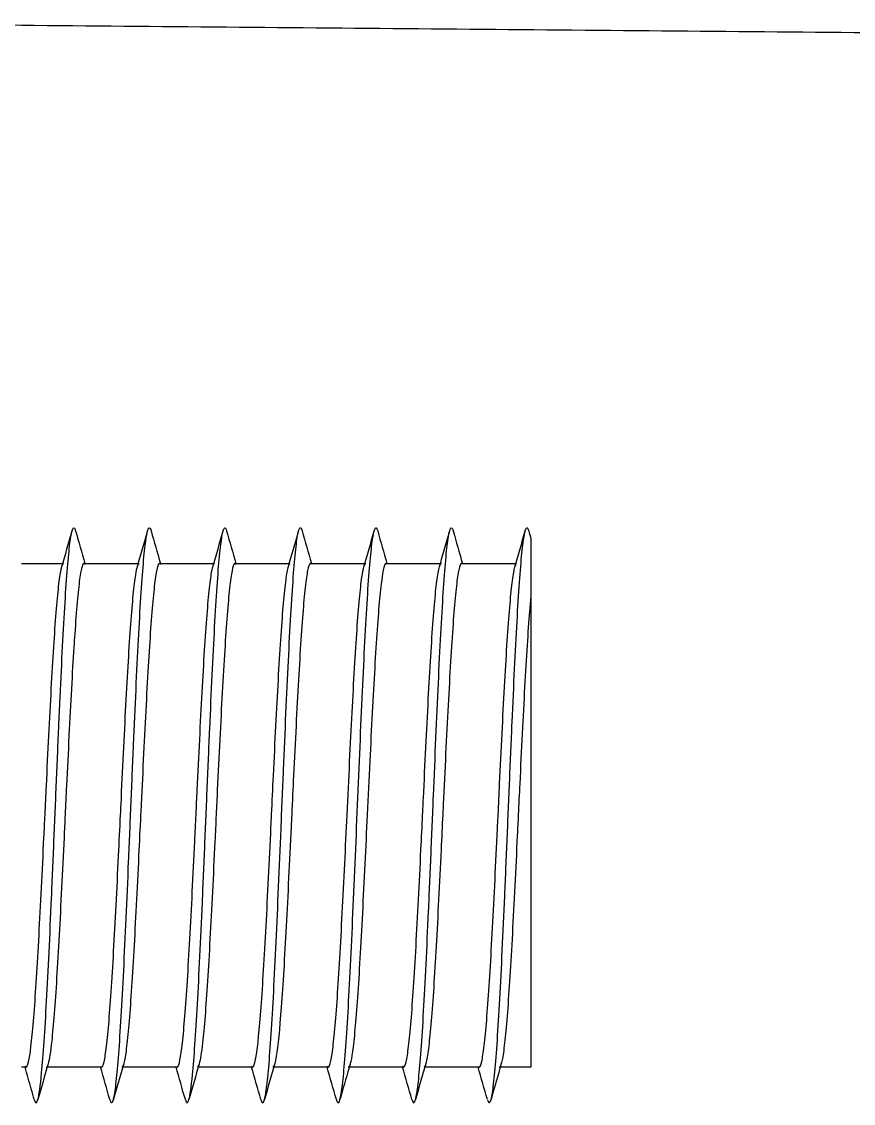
# Model space of a CAD drawing. Header units: millimetres. Extents: x 181 to 381, y 0 to 208.
# Drawn here: x 213.239 to 215.903, y 153.268 to 156.729 of the extents above; entities that cross this region are included whole.
import ezdxf

# ---------------------------------------------------------------- set-up
doc = ezdxf.new("R2010")
doc.units = ezdxf.units.MM
doc.layers.add('Make2D$可见线$曲线', color=7, linetype='Continuous', true_color=0x000000)

msp = doc.modelspace()

# ---------------------------------------------------------------- linework, layer by layer
at = {"layer": 'Make2D$可见线$曲线', "color": 18, "lineweight": -3, "true_color": 0x000000}
for points, degree in [([(222.3444, 156.6377), (217.0944, 156.6836), (211.8444, 156.7295)], 2), ([(213.4011, 155.0998), (213.4027, 155.1053), (213.4043, 155.1085), (213.4058, 155.1093)], 3), ([(213.3681, 154.9849), (213.3791, 155.0231), (213.3901, 155.0615), (213.4011, 155.0998)], 3), ([(213.4122, 155.0998), (213.4221, 155.0652), (213.4321, 155.0305), (213.442, 154.9959)], 3), ([(213.61, 154.9848), (213.621, 155.0231), (213.6319, 155.0615), (213.6429, 155.0998)], 3), ([(213.654, 155.0998), (213.664, 155.0651), (213.6739, 155.0305), (213.6838, 154.9959)], 3), ([(213.8518, 154.9848), (213.8628, 155.0231), (213.8738, 155.0614), (213.8847, 155.0998)], 3), ([(213.8959, 155.0997), (213.9058, 155.0651), (213.9157, 155.0305), (213.9256, 154.9959)], 3), ([(214.0936, 154.9848), (214.1045, 155.0227), (214.1154, 155.061), (214.1265, 155.0997)], 3), ([(214.1377, 155.0998), (214.1476, 155.0652), (214.1575, 155.0306), (214.1674, 154.9961)], 3), ([(214.3354, 154.9849), (214.3464, 155.0232), (214.3574, 155.0615), (214.3684, 155.0998)], 3), ([(214.3795, 155.0998), (214.3894, 155.0651), (214.3993, 155.0305), (214.4093, 154.9959)], 3), ([(214.5772, 154.9848), (214.5882, 155.0231), (214.5992, 155.0614), (214.6102, 155.0998)], 3), ([(214.6213, 155.0998), (214.6312, 155.0651), (214.6411, 155.0305), (214.6511, 154.9959)], 3), ([(214.819, 154.9849), (214.83, 155.0231), (214.841, 155.0615), (214.852, 155.0998)], 3), ([(214.8631, 155.0998), (214.8655, 155.0914), (214.8679, 155.0831), (214.8703, 155.0748)], 3), ([(213.2394, 154.9959), (213.3066, 154.9959), (213.3738, 154.9959)], 2), ([(213.3681, 154.9849), (213.37, 154.9913), (213.3718, 154.9949), (213.3737, 154.9957)], 3), ([(213.4388, 154.9959), (213.5276, 154.9959), (213.6163, 154.9959)], 2), ([(213.6842, 154.9924), (213.6831, 154.9947), (213.6819, 154.9959), (213.6807, 154.9959)], 3), ([(213.6807, 154.9959), (213.768, 154.9959), (213.8553, 154.9959)], 2), ([(213.9225, 154.9959), (214.0105, 154.9959), (214.0985, 154.9959)], 2), ([(213.926, 154.9924), (213.9249, 154.9947), (213.9237, 154.9959), (213.9226, 154.9959)], 3), ([(214.0936, 154.9848), (214.0954, 154.9911), (214.0972, 154.9948), (214.099, 154.9957)], 3), ([(214.1643, 154.9959), (214.253, 154.9959), (214.3417, 154.9959)], 2), ([(214.1679, 154.9924), (214.1669, 154.9943), (214.166, 154.9954), (214.165, 154.9958)], 3), ([(214.4061, 154.9959), (214.4945, 154.9959), (214.5828, 154.9959)], 2), ([(214.6479, 154.9959), (214.7351, 154.9959), (214.8222, 154.9959)], 2), ([(214.819, 154.9849), (214.8208, 154.9911), (214.8226, 154.9948), (214.8244, 154.9957)], 3), ([(213.2536, 153.3838), (213.2465, 153.3838), (213.2394, 153.3838)], 2), ([(213.2499, 153.3874), (213.2511, 153.385), (213.2524, 153.3838), (213.2536, 153.3838)], 3), ([(213.3244, 153.3951), (213.3134, 153.3568), (213.3024, 153.3185), (213.2915, 153.2802)], 3), ([(213.4068, 153.3838), (213.3624, 153.3838), (213.3179, 153.3838)], 2), ([(213.4952, 153.3838), (213.451, 153.3838), (213.4068, 153.3838)], 2), ([(213.4917, 153.3875), (213.4927, 153.3857), (213.4936, 153.3846), (213.4945, 153.3841)], 3), ([(213.5218, 153.2803), (213.512, 153.3148), (213.5021, 153.3493), (213.4922, 153.3838)], 3), ([(213.5662, 153.3951), (213.5551, 153.3563), (213.5441, 153.318), (213.5333, 153.2802)], 3), ([(213.5662, 153.3949), (213.5643, 153.3886), (213.5625, 153.385), (213.5607, 153.3841)], 3), ([(213.7372, 153.3838), (213.649, 153.3838), (213.5608, 153.3838)], 2), ([(213.7637, 153.2802), (213.7536, 153.3155), (213.7437, 153.35), (213.734, 153.3838)], 3), ([(213.808, 153.3951), (213.797, 153.3568), (213.7861, 153.3185), (213.7751, 153.2802)], 3), ([(213.979, 153.3838), (213.8911, 153.3838), (213.8032, 153.3838)], 2), ([(213.9754, 153.3874), (213.9766, 153.385), (213.9778, 153.3838), (213.979, 153.3838)], 3), ([(214.0055, 153.2802), (213.9956, 153.3148), (213.9857, 153.3493), (213.9758, 153.3838)], 3), ([(214.0499, 153.3952), (214.0389, 153.3569), (214.0279, 153.3186), (214.0169, 153.2803)], 3), ([(214.2208, 153.3838), (214.1321, 153.3838), (214.0434, 153.3838)], 2), ([(214.2473, 153.2802), (214.2374, 153.3148), (214.2275, 153.3493), (214.2176, 153.3838)], 3), ([(214.4627, 153.3838), (214.3739, 153.3838), (214.2852, 153.3838)], 2), ([(214.459, 153.3874), (214.4602, 153.385), (214.4614, 153.3838), (214.4627, 153.3838)], 3), ([(214.4891, 153.2803), (214.4792, 153.3148), (214.4693, 153.3493), (214.4594, 153.3838)], 3), ([(214.5335, 153.3952), (214.5225, 153.3569), (214.5115, 153.3186), (214.5006, 153.2802)], 3), ([(214.5335, 153.3952), (214.5317, 153.3887), (214.5298, 153.385), (214.528, 153.3841)], 3), ([(214.7045, 153.3838), (214.6163, 153.3838), (214.5282, 153.3838)], 2), ([(214.7309, 153.2802), (214.721, 153.3148), (214.7111, 153.3493), (214.7012, 153.3838)], 3), ([(214.7753, 153.3952), (214.7643, 153.3569), (214.7533, 153.3186), (214.7424, 153.2803)], 3), ([(214.8703, 153.3838), (214.8195, 153.3838), (214.7688, 153.3838)], 2)]:
    msp.add_open_spline(points, degree=degree, dxfattribs=at)
for points, knots in [([(213.4068, 155.1095), (213.4074, 155.1095), (213.4092, 155.1083), (213.411, 155.104), (213.4122, 155.0998)], [11.0083307, 11.0083307, 11.0083307, 11.0083307, 11.0571688, 11.1506472, 11.1506472, 11.1506472, 11.1506472]), ([(213.6429, 155.0998), (213.6436, 155.102), (213.6468, 155.1114), (213.6505, 155.1108), (213.6536, 155.1014), (213.654, 155.0998)], [17.1501581, 17.1501581, 17.1501581, 17.1501581, 17.2000424, 17.4048039, 17.4419172, 17.4419172, 17.4419172, 17.4419172]), ([(213.8847, 155.0998), (213.8861, 155.1045), (213.8898, 155.1128), (213.8935, 155.1079), (213.8959, 155.0997)], [23.4404874, 23.4404874, 23.4404874, 23.4404874, 23.5476774, 23.7320293, 23.7320293, 23.7320293, 23.7320293]), ([(214.1265, 155.0997), (214.1286, 155.1071), (214.1323, 155.1128), (214.1361, 155.1054), (214.1377, 155.0998)], [29.7306648, 29.7306648, 29.7306648, 29.7306648, 29.8953112, 30.0223727, 30.0223727, 30.0223727, 30.0223727]), ([(214.3684, 155.0998), (214.3686, 155.1006), (214.3714, 155.1099), (214.3751, 155.1122), (214.3786, 155.1029), (214.3795, 155.0998)], [36.0211205, 36.0211205, 36.0211205, 36.0211205, 36.0381839, 36.2429456, 36.3126249, 36.3126249, 36.3126249, 36.3126249]), ([(214.6102, 155.0998), (214.6111, 155.1031), (214.6147, 155.1124), (214.6184, 155.1095), (214.6211, 155.1003), (214.6213, 155.0998)], [42.3115798, 42.3115798, 42.3115798, 42.3115798, 42.3858195, 42.5905812, 42.6027796, 42.6027796, 42.6027796, 42.6027796]), ([(214.852, 155.0998), (214.8537, 155.1056), (214.8574, 155.1128), (214.8611, 155.1069), (214.8631, 155.0998)], [48.6016302, 48.6016302, 48.6016302, 48.6016302, 48.7334539, 48.8934515, 48.8934515, 48.8934515, 48.8934515]), ([(213.2915, 153.2802), (213.2955, 153.2944), (213.3022, 153.3424), (213.3115, 153.4612), (213.3221, 153.6361), (213.3326, 153.8615), (213.3431, 154.1087), (213.351, 154.298), (213.3588, 154.4823), (213.3667, 154.655), (213.3745, 154.8076), (213.3824, 154.935), (213.3902, 155.0311), (213.3964, 155.08), (213.4001, 155.0962), (213.4011, 155.0998)], [89.781508, 89.781508, 89.781508, 89.781508, 90.095462, 90.300224, 90.504985, 90.914511, 91.119274, 91.324035, 91.528797, 91.73356, 91.938324, 92.143086, 92.347847, 92.55261, 92.633416, 92.633416, 92.633416, 92.633416]), ([(213.5333, 153.2802), (213.5337, 153.2818), (213.5368, 153.2938), (213.5426, 153.3322), (213.5531, 153.4508), (213.5637, 153.6336), (213.5742, 153.8589), (213.5821, 154.0412), (213.59, 154.23), (213.5978, 154.4168), (213.6057, 154.5946), (213.6135, 154.7556), (213.6214, 154.8924), (213.6292, 155.0004), (213.6364, 155.0685), (213.641, 155.0929), (213.6429, 155.0998)], [14.298516, 14.298516, 14.298516, 14.298516, 14.333369, 14.53813, 14.742892, 15.152418, 15.357181, 15.561942, 15.766704, 15.971468, 16.176231, 16.380992, 16.585754, 16.790517, 16.99528, 17.150158, 17.150158, 17.150158, 17.150158]), ([(213.7751, 153.2802), (213.7789, 153.2936), (213.7854, 153.3388), (213.7945, 153.4518), (213.8051, 153.6241), (213.8156, 153.847), (213.8261, 154.094), (213.834, 154.2829), (213.8418, 154.4681), (213.8497, 154.6415), (213.8575, 154.7964), (213.8654, 154.9261), (213.8732, 155.0246), (213.8796, 155.0775), (213.8835, 155.0954), (213.8847, 155.0998)], [20.588124, 20.588124, 20.588124, 20.588124, 20.885766, 21.090528, 21.295289, 21.704816, 21.909578, 22.114339, 22.319102, 22.523865, 22.728628, 22.933389, 23.138151, 23.342914, 23.440487, 23.440487, 23.440487, 23.440487]), ([(214.0169, 153.2803), (214.0189, 153.287), (214.0261, 153.3248), (214.0359, 153.4397), (214.0465, 153.6217), (214.057, 153.836), (214.0675, 154.0837), (214.078, 154.3356), (214.0859, 154.5182), (214.0937, 154.6872), (214.1015, 154.8353), (214.1094, 154.9568), (214.1172, 155.0464), (214.1229, 155.0856), (214.126, 155.098), (214.1265, 155.0997)], [26.879592, 26.879592, 26.879592, 26.879592, 27.028637, 27.438163, 27.642925, 27.847687, 28.257213, 28.461975, 28.666737, 28.871499, 29.076262, 29.281025, 29.485787, 29.690548, 29.730665, 29.730665, 29.730665, 29.730665]), ([(214.2588, 153.2805), (214.2615, 153.2898), (214.2667, 153.3213), (214.2773, 153.4323), (214.2879, 153.6096), (214.2984, 153.8304), (214.3089, 154.072), (214.3194, 154.3277), (214.3299, 154.5674), (214.3403, 154.7855), (214.3508, 154.9591), (214.361, 155.0627), (214.366, 155.0914), (214.3684, 155.0998)], [33.17151, 33.17151, 33.17151, 33.17151, 33.376272, 33.581034, 33.99056, 34.195322, 34.400084, 34.80961, 35.014372, 35.219134, 35.628659, 35.833422, 36.02112, 36.02112, 36.02112, 36.02112]), ([(214.5006, 153.2802), (214.5013, 153.2829), (214.5047, 153.2971), (214.5108, 153.341), (214.5187, 153.434), (214.5293, 153.5999), (214.5398, 153.819), (214.5503, 154.0635), (214.5608, 154.316), (214.5713, 154.5623), (214.5817, 154.7734), (214.5896, 154.9071), (214.5974, 155.0113), (214.6042, 155.0724), (214.6085, 155.094), (214.6102, 155.0998)], [39.459895, 39.459895, 39.459895, 39.459895, 39.519146, 39.723908, 39.928669, 40.133432, 40.542958, 40.747719, 40.952481, 41.362007, 41.566769, 41.771531, 41.976293, 42.181057, 42.31158, 42.31158, 42.31158, 42.31158]), ([(214.7424, 153.2803), (214.7439, 153.2855), (214.748, 153.3057), (214.7548, 153.3636), (214.7627, 153.4658), (214.7706, 153.5981), (214.7786, 153.7555), (214.7864, 153.9307), (214.7943, 154.1161), (214.8022, 154.3053), (214.8127, 154.5514), (214.8231, 154.7715), (214.8336, 154.9396), (214.8414, 155.0343), (214.8475, 155.0812), (214.8511, 155.0966), (214.852, 155.0998)], [45.750182, 45.750182, 45.750182, 45.750182, 45.86678, 46.071543, 46.276305, 46.481066, 46.685829, 46.890592, 47.095355, 47.300117, 47.504878, 47.914405, 48.119167, 48.323928, 48.528691, 48.60163, 48.60163, 48.60163, 48.60163]), ([(214.8703, 155.0748), (214.8703, 155.0748), (214.8703, 155.0708), (214.8703, 155.0626), (214.8703, 155.0528), (214.8703, 155.0369), (214.8703, 155.0151), (214.8703, 154.9939), (214.8703, 154.9672), (214.8703, 154.9354), (214.8703, 154.9224), (214.8703, 154.9086), (214.8703, 154.8939)], [0.1681035, 0.1681035, 0.1681035, 0.1681035, 0.3148642, 0.3148642, 0.3148642, 0.4927802, 0.4927802, 0.4927802, 0.6654458, 0.6654458, 0.6654458, 0.7360146, 0.7360146, 0.7360146, 0.7360146]), ([(213.2537, 153.3838), (213.2543, 153.3839), (213.2549, 153.3842), (213.2556, 153.3849), (213.2609, 153.3906), (213.2661, 153.4188), (213.2714, 153.4679), (213.274, 153.4923), (213.2767, 153.5217), (213.2793, 153.5556), (213.282, 153.5896), (213.2846, 153.6279), (213.2872, 153.6699), (213.2925, 153.7542), (213.2978, 153.8522), (213.303, 153.9578), (213.3056, 154.0104), (213.3083, 154.0645), (213.3109, 154.1193), (213.3121, 154.1434), (213.3132, 154.1676), (213.3144, 154.1918), (213.3158, 154.2226), (213.3173, 154.2533), (213.3188, 154.2839), (213.3214, 154.3385), (213.324, 154.3923), (213.3266, 154.4444), (213.3293, 154.4967), (213.3319, 154.547), (213.3345, 154.5946), (213.3371, 154.6421), (213.3397, 154.6867), (213.3423, 154.7276), (213.3449, 154.7686), (213.3476, 154.8057), (213.3502, 154.8384), (213.3528, 154.8711), (213.3554, 154.8991), (213.358, 154.9221), (213.3606, 154.9451), (213.3632, 154.963), (213.3658, 154.9753), (213.3666, 154.979), (213.3674, 154.9822), (213.3681, 154.9849)], [3.152454, 3.152454, 3.152454, 3.152454, 3.201555, 3.201555, 3.201555, 3.614118, 3.614118, 3.614118, 3.819079, 3.819079, 3.819079, 4.024168, 4.024168, 4.024168, 4.436637, 4.436637, 4.436637, 4.641569, 4.641569, 4.641569, 4.731858, 4.731858, 4.731858, 4.846488, 4.846488, 4.846488, 5.051519, 5.051519, 5.051519, 5.256829, 5.256829, 5.256829, 5.46174, 5.46174, 5.46174, 5.666895, 5.666895, 5.666895, 5.872071, 5.872071, 5.872071, 6.077443, 6.077443, 6.077443, 6.138066, 6.138066, 6.138066, 6.138066]), ([(213.4388, 154.9959), (213.4369, 154.9959), (213.4349, 154.9928), (213.433, 154.9865), (213.4304, 154.9781), (213.4278, 154.9642), (213.4252, 154.945), (213.4226, 154.9257), (213.4199, 154.9012), (213.4173, 154.8719), (213.4147, 154.8425), (213.4121, 154.8085), (213.4095, 154.7703), (213.4086, 154.757), (213.4077, 154.7432), (213.4068, 154.729)], [0.0024333, 0.0024333, 0.0024333, 0.0024333, 0.1558813, 0.1558813, 0.1558813, 0.3607261, 0.3607261, 0.3607261, 0.5660562, 0.5660562, 0.5660562, 0.771253, 0.771253, 0.771253, 0.8428209, 0.8428209, 0.8428209, 0.8428209]), ([(213.4424, 154.9924), (213.4419, 154.9935), (213.4413, 154.9943), (213.4408, 154.9948), (213.4402, 154.9955), (213.4396, 154.9959), (213.4389, 154.9959)], [6.21593002, 6.21593002, 6.21593002, 6.21593002, 6.25785994, 6.25785994, 6.25785994, 6.30696057, 6.30696057, 6.30696057, 6.30696057]), ([(213.4955, 153.3839), (213.4978, 153.384), (213.5001, 153.3885), (213.5025, 153.3973), (213.5051, 153.4072), (213.5077, 153.4227), (213.5104, 153.4434), (213.513, 153.4642), (213.5156, 153.4901), (213.5183, 153.5209), (213.5236, 153.5823), (213.5288, 153.662), (213.5341, 153.7548), (213.5367, 153.8011), (213.5394, 153.8503), (213.542, 153.9017), (213.5446, 153.953), (213.5473, 154.0062), (213.5499, 154.0605), (213.552, 154.1039), (213.5541, 154.1478), (213.5562, 154.1918), (213.5567, 154.2027), (213.5572, 154.2137), (213.5578, 154.2247), (213.5604, 154.2796), (213.563, 154.3341), (213.5656, 154.3874), (213.5682, 154.4407), (213.5708, 154.4926), (213.5735, 154.5421), (213.5761, 154.5916), (213.5787, 154.6385), (213.5813, 154.6821), (213.5839, 154.7256), (213.5865, 154.7656), (213.5892, 154.8014), (213.5918, 154.8372), (213.5944, 154.8687), (213.597, 154.8953), (213.5996, 154.9219), (213.6022, 154.9435), (213.6048, 154.9598), (213.6065, 154.9705), (213.6082, 154.9789), (213.61, 154.9848)], [3.154548, 3.154548, 3.154548, 3.154548, 3.334783, 3.334783, 3.334783, 3.539981, 3.539981, 3.539981, 3.745366, 3.745366, 3.745366, 4.157694, 4.157694, 4.157694, 4.362868, 4.362868, 4.362868, 4.567875, 4.567875, 4.567875, 4.731838, 4.731838, 4.731838, 4.77275, 4.77275, 4.77275, 4.977714, 4.977714, 4.977714, 5.182955, 5.182955, 5.182955, 5.388321, 5.388321, 5.388321, 5.593156, 5.593156, 5.593156, 5.798279, 5.798279, 5.798279, 6.003476, 6.003476, 6.003476, 6.138359, 6.138359, 6.138359, 6.138359]), ([(213.6807, 154.9959), (213.6794, 154.9959), (213.6782, 154.9947), (213.677, 154.9922), (213.6744, 154.987), (213.6718, 154.9761), (213.6692, 154.9598), (213.6666, 154.9436), (213.664, 154.9219), (213.6613, 154.8953), (213.6587, 154.8687), (213.6561, 154.8373), (213.6535, 154.8014), (213.6509, 154.7657), (213.6483, 154.7257), (213.6457, 154.6822), (213.6431, 154.6386), (213.6404, 154.5917), (213.6378, 154.5422), (213.6352, 154.4927), (213.6326, 154.4408), (213.63, 154.3875), (213.6274, 154.3342), (213.6247, 154.2797), (213.6221, 154.2248), (213.6216, 154.2138), (213.6211, 154.2028), (213.6205, 154.1918), (213.6184, 154.1478), (213.6163, 154.1039), (213.6142, 154.0605), (213.6116, 154.0063), (213.609, 153.953), (213.6064, 153.9017), (213.6037, 153.8503), (213.6011, 153.8011), (213.5985, 153.7548), (213.5932, 153.662), (213.5879, 153.5823), (213.5827, 153.5208), (213.58, 153.4901), (213.5774, 153.4642), (213.5747, 153.4434), (213.5721, 153.4226), (213.5694, 153.4071), (213.5668, 153.3972), (213.5666, 153.3965), (213.5664, 153.3958), (213.5662, 153.3951)], [0.002432, 0.002432, 0.002432, 0.002432, 0.098156, 0.098156, 0.098156, 0.303486, 0.303486, 0.303486, 0.508683, 0.508683, 0.508683, 0.713806, 0.713806, 0.713806, 0.918641, 0.918641, 0.918641, 1.124007, 1.124007, 1.124007, 1.329247, 1.329247, 1.329247, 1.534212, 1.534212, 1.534212, 1.575123, 1.575123, 1.575123, 1.739086, 1.739086, 1.739086, 1.944093, 1.944093, 1.944093, 2.149266, 2.149266, 2.149266, 2.561595, 2.561595, 2.561595, 2.766981, 2.766981, 2.766981, 2.972179, 2.972179, 2.972179, 2.986704, 2.986704, 2.986704, 2.986704]), ([(213.61, 154.9848), (213.6109, 154.988), (213.6118, 154.9904), (213.6126, 154.9922), (213.6139, 154.9947), (213.6151, 154.9959), (213.6163, 154.9959)], [6.1383589, 6.1383589, 6.1383589, 6.1383589, 6.2088057, 6.2088057, 6.2088057, 6.304529, 6.304529, 6.304529, 6.304529]), ([(213.7373, 153.3838), (213.7377, 153.3838), (213.7381, 153.384), (213.7386, 153.3843), (213.7439, 153.3882), (213.7491, 153.4147), (213.7544, 153.4621), (213.757, 153.4857), (213.7597, 153.5143), (213.7623, 153.5475), (213.765, 153.5808), (213.7676, 153.6185), (213.7702, 153.66), (213.7755, 153.7431), (213.7807, 153.8401), (213.786, 153.9452), (213.7886, 153.9976), (213.7913, 154.0516), (213.7939, 154.1064), (213.7953, 154.1348), (213.7966, 154.1633), (213.798, 154.1918), (213.7993, 154.2182), (213.8005, 154.2446), (213.8018, 154.2708), (213.8044, 154.3256), (213.807, 154.3795), (213.8096, 154.432), (213.8123, 154.4844), (213.8149, 154.535), (213.8175, 154.583), (213.8201, 154.631), (213.8227, 154.6762), (213.8253, 154.7178), (213.8279, 154.7594), (213.8306, 154.7972), (213.8332, 154.8306), (213.8358, 154.8639), (213.8384, 154.8927), (213.841, 154.9165), (213.8436, 154.9403), (213.8462, 154.959), (213.8488, 154.9722), (213.8498, 154.9772), (213.8508, 154.9814), (213.8518, 154.9848)], [3.154566, 3.154566, 3.154566, 3.154566, 3.187329, 3.187329, 3.187329, 3.599793, 3.599793, 3.599793, 3.804711, 3.804711, 3.804711, 4.010082, 4.010082, 4.010082, 4.422423, 4.422423, 4.422423, 4.627599, 4.627599, 4.627599, 4.733984, 4.733984, 4.733984, 4.83234, 4.83234, 4.83234, 5.037385, 5.037385, 5.037385, 5.242349, 5.242349, 5.242349, 5.44759, 5.44759, 5.44759, 5.652956, 5.652956, 5.652956, 5.857791, 5.857791, 5.857791, 6.062914, 6.062914, 6.062914, 6.140318, 6.140318, 6.140318, 6.140318]), ([(213.9225, 154.9959), (213.922, 154.9959), (213.9215, 154.9957), (213.921, 154.9953), (213.9184, 154.9932), (213.9158, 154.9855), (213.9132, 154.9722), (213.9106, 154.959), (213.908, 154.9403), (213.9053, 154.9165), (213.9027, 154.8927), (213.9001, 154.8639), (213.8975, 154.8306), (213.8949, 154.7972), (213.8923, 154.7594), (213.8897, 154.7178), (213.8871, 154.6762), (213.8845, 154.631), (213.8818, 154.583), (213.8792, 154.535), (213.8766, 154.4844), (213.874, 154.432), (213.8714, 154.3795), (213.8688, 154.3256), (213.8661, 154.2708), (213.8649, 154.2446), (213.8636, 154.2182), (213.8623, 154.1918), (213.861, 154.1633), (213.8596, 154.1348), (213.8583, 154.1064), (213.8556, 154.0516), (213.853, 153.9976), (213.8504, 153.9452), (213.8451, 153.8401), (213.8399, 153.7431), (213.8346, 153.66), (213.832, 153.6185), (213.8293, 153.5808), (213.8267, 153.5475), (213.824, 153.5143), (213.8214, 153.4857), (213.8188, 153.4621), (213.8152, 153.43), (213.8116, 153.4075), (213.808, 153.3951)], [0.002432, 0.002432, 0.002432, 0.002432, 0.040994, 0.040994, 0.040994, 0.246191, 0.246191, 0.246191, 0.451314, 0.451314, 0.451314, 0.65615, 0.65615, 0.65615, 0.861515, 0.861515, 0.861515, 1.066756, 1.066756, 1.066756, 1.27172, 1.27172, 1.27172, 1.476765, 1.476765, 1.476765, 1.575122, 1.575122, 1.575122, 1.681506, 1.681506, 1.681506, 1.886681, 1.886681, 1.886681, 2.299023, 2.299023, 2.299023, 2.504394, 2.504394, 2.504394, 2.70931, 2.70931, 2.70931, 2.988567, 2.988567, 2.988567, 2.988567]), ([(213.8518, 154.9848), (213.8534, 154.9905), (213.855, 154.994), (213.8566, 154.9953), (213.8568, 154.9955), (213.857, 154.9956), (213.8572, 154.9957)], [6.1403175, 6.1403175, 6.1403175, 6.1403175, 6.2681107, 6.2681107, 6.2681107, 6.2824281, 6.2824281, 6.2824281, 6.2824281]), ([(213.9791, 153.3838), (213.9803, 153.3839), (213.9814, 153.385), (213.9826, 153.3873), (213.9852, 153.3923), (213.9879, 153.403), (213.9905, 153.4191), (213.9958, 153.4514), (214.0011, 153.505), (214.0063, 153.5765), (214.009, 153.6122), (214.0116, 153.652), (214.0143, 153.6954), (214.0169, 153.7389), (214.0195, 153.7858), (214.0222, 153.8352), (214.0274, 153.9342), (214.0327, 154.0422), (214.0379, 154.1523), (214.0385, 154.1655), (214.0392, 154.1787), (214.0398, 154.1918), (214.0418, 154.2337), (214.0438, 154.2754), (214.0458, 154.3167), (214.0484, 154.371), (214.051, 154.4243), (214.0537, 154.4757), (214.0563, 154.5271), (214.0589, 154.5763), (214.0615, 154.6227), (214.0641, 154.6691), (214.0667, 154.7123), (214.0693, 154.7517), (214.0719, 154.7912), (214.0746, 154.8266), (214.0772, 154.8575), (214.0798, 154.8883), (214.0824, 154.9144), (214.085, 154.9354), (214.0876, 154.9562), (214.0902, 154.9719), (214.0928, 154.982), (214.0931, 154.983), (214.0933, 154.9839), (214.0936, 154.9848)], [3.15258, 3.15258, 3.15258, 3.15258, 3.242588, 3.242588, 3.242588, 3.447825, 3.447825, 3.447825, 3.86029, 3.86029, 3.86029, 4.065208, 4.065208, 4.065208, 4.270578, 4.270578, 4.270578, 4.682919, 4.682919, 4.682919, 4.73198, 4.73198, 4.73198, 4.887901, 4.887901, 4.887901, 5.092908, 5.092908, 5.092908, 5.297953, 5.297953, 5.297953, 5.502917, 5.502917, 5.502917, 5.708158, 5.708158, 5.708158, 5.913524, 5.913524, 5.913524, 6.118359, 6.118359, 6.118359, 6.13813, 6.13813, 6.13813, 6.13813]), ([(214.1643, 154.9959), (214.1619, 154.9959), (214.1595, 154.9913), (214.1572, 154.982), (214.1546, 154.9719), (214.152, 154.9562), (214.1494, 154.9354), (214.1467, 154.9144), (214.1441, 154.8883), (214.1415, 154.8575), (214.1389, 154.8266), (214.1363, 154.7912), (214.1337, 154.7517), (214.1311, 154.7123), (214.1285, 154.6691), (214.1259, 154.6227), (214.1232, 154.5763), (214.1206, 154.5271), (214.118, 154.4757), (214.1154, 154.4243), (214.1128, 154.371), (214.1102, 154.3167), (214.1082, 154.2754), (214.1062, 154.2337), (214.1042, 154.1918), (214.1035, 154.1787), (214.1029, 154.1655), (214.1023, 154.1523), (214.097, 154.0422), (214.0918, 153.9342), (214.0865, 153.8352), (214.0839, 153.7858), (214.0812, 153.7389), (214.0786, 153.6954), (214.076, 153.652), (214.0734, 153.6122), (214.0707, 153.5765), (214.0654, 153.505), (214.0602, 153.4514), (214.0549, 153.4191), (214.0532, 153.409), (214.0516, 153.401), (214.0499, 153.3952)], [0.002434, 0.002434, 0.002434, 0.002434, 0.188779, 0.188779, 0.188779, 0.393614, 0.393614, 0.393614, 0.59898, 0.59898, 0.59898, 0.80422, 0.80422, 0.80422, 1.009185, 1.009185, 1.009185, 1.21423, 1.21423, 1.21423, 1.419237, 1.419237, 1.419237, 1.575157, 1.575157, 1.575157, 1.624217, 1.624217, 1.624217, 2.036559, 2.036559, 2.036559, 2.24193, 2.24193, 2.24193, 2.446847, 2.446847, 2.446847, 2.859311, 2.859311, 2.859311, 2.98831, 2.98831, 2.98831, 2.98831]), ([(214.2209, 153.3838), (214.2228, 153.3839), (214.2247, 153.3869), (214.2266, 153.3928), (214.2293, 153.401), (214.2319, 153.4148), (214.2345, 153.4338), (214.2372, 153.4529), (214.2398, 153.4772), (214.2425, 153.5064), (214.2478, 153.5649), (214.253, 153.6419), (214.2583, 153.7328), (214.2609, 153.7781), (214.2635, 153.8264), (214.2662, 153.877), (214.2688, 153.9278), (214.2714, 153.9806), (214.2741, 154.0346), (214.2766, 154.0864), (214.2791, 154.1391), (214.2816, 154.1918), (214.2844, 154.2491), (214.2871, 154.3061), (214.2898, 154.362), (214.2924, 154.4158), (214.2951, 154.4682), (214.2977, 154.5184), (214.3003, 154.5686), (214.3029, 154.6163), (214.3055, 154.6609), (214.3108, 154.7504), (214.316, 154.8258), (214.3212, 154.8823), (214.3238, 154.9104), (214.3264, 154.9337), (214.329, 154.9516), (214.3312, 154.9663), (214.3333, 154.9775), (214.3354, 154.9849)], [3.154556, 3.154556, 3.154556, 3.154556, 3.301946, 3.301946, 3.301946, 3.507121, 3.507121, 3.507121, 3.712358, 3.712358, 3.712358, 4.124823, 4.124823, 4.124823, 4.329741, 4.329741, 4.329741, 4.535112, 4.535112, 4.535112, 4.731872, 4.731872, 4.731872, 4.945322, 4.945322, 4.945322, 5.15049, 5.15049, 5.15049, 5.355306, 5.355306, 5.355306, 5.767981, 5.767981, 5.767981, 5.972894, 5.972894, 5.972894, 6.140872, 6.140872, 6.140872, 6.140872]), ([(214.4061, 154.9959), (214.4045, 154.9959), (214.4028, 154.9937), (214.4012, 154.9893), (214.3986, 154.9822), (214.396, 154.9696), (214.3934, 154.9516), (214.3908, 154.9337), (214.3882, 154.9104), (214.3856, 154.8823), (214.3803, 154.8258), (214.3751, 154.7504), (214.3699, 154.6609), (214.3673, 154.6163), (214.3646, 154.5686), (214.362, 154.5184), (214.3594, 154.4682), (214.3568, 154.4158), (214.3542, 154.362), (214.3514, 154.3061), (214.3487, 154.2491), (214.346, 154.1918), (214.3435, 154.1391), (214.3409, 154.0864), (214.3384, 154.0346), (214.3358, 153.9806), (214.3332, 153.9278), (214.3305, 153.877), (214.3279, 153.8264), (214.3253, 153.7781), (214.3227, 153.7328), (214.3174, 153.6419), (214.3121, 153.5649), (214.3068, 153.5064), (214.3042, 153.4772), (214.3015, 153.4529), (214.2989, 153.4338), (214.2965, 153.4165), (214.2941, 153.4035), (214.2917, 153.3952)], [0.002433, 0.002433, 0.002433, 0.002433, 0.130977, 0.130977, 0.130977, 0.336343, 0.336343, 0.336343, 0.541254, 0.541254, 0.541254, 0.953929, 0.953929, 0.953929, 1.158747, 1.158747, 1.158747, 1.363915, 1.363915, 1.363915, 1.577366, 1.577366, 1.577366, 1.774125, 1.774125, 1.774125, 1.979496, 1.979496, 1.979496, 2.184413, 2.184413, 2.184413, 2.596877, 2.596877, 2.596877, 2.802116, 2.802116, 2.802116, 2.988782, 2.988782, 2.988782, 2.988782]), ([(214.3354, 154.9849), (214.3359, 154.9865), (214.3364, 154.988), (214.3368, 154.9893), (214.3385, 154.9937), (214.3401, 154.9959), (214.3417, 154.9959)], [6.140872, 6.140872, 6.140872, 6.140872, 6.17826, 6.17826, 6.17826, 6.3068037, 6.3068037, 6.3068037, 6.3068037]), ([(214.4627, 153.3838), (214.4654, 153.384), (214.468, 153.3897), (214.4707, 153.401), (214.4733, 153.4123), (214.4759, 153.4291), (214.4786, 153.451), (214.4812, 153.473), (214.4839, 153.5001), (214.4865, 153.5319), (214.4891, 153.5637), (214.4918, 153.6), (214.4944, 153.6403), (214.4997, 153.721), (214.5049, 153.8163), (214.5102, 153.9202), (214.5128, 153.972), (214.5155, 154.0255), (214.5181, 154.08), (214.5199, 154.117), (214.5217, 154.1544), (214.5234, 154.1918), (214.5243, 154.2094), (214.5251, 154.2271), (214.526, 154.2446), (214.5312, 154.3547), (214.5364, 154.462), (214.5417, 154.56), (214.5443, 154.6088), (214.5469, 154.655), (214.5495, 154.6977), (214.5521, 154.7404), (214.5547, 154.7794), (214.5574, 154.8142), (214.56, 154.849), (214.5626, 154.8794), (214.5652, 154.9048), (214.5678, 154.9301), (214.5704, 154.9505), (214.573, 154.9654), (214.5744, 154.9735), (214.5758, 154.98), (214.5772, 154.9848)], [3.15459, 3.15459, 3.15459, 3.15459, 3.359502, 3.359502, 3.359502, 3.564657, 3.564657, 3.564657, 3.769832, 3.769832, 3.769832, 3.975069, 3.975069, 3.975069, 4.387534, 4.387534, 4.387534, 4.592452, 4.592452, 4.592452, 4.731925, 4.731925, 4.731925, 4.797589, 4.797589, 4.797589, 5.209932, 5.209932, 5.209932, 5.415106, 5.415106, 5.415106, 5.620113, 5.620113, 5.620113, 5.825303, 5.825303, 5.825303, 6.030122, 6.030122, 6.030122, 6.140461, 6.140461, 6.140461, 6.140461]), ([(214.6479, 154.9959), (214.647, 154.9959), (214.6461, 154.9952), (214.6452, 154.9939), (214.6426, 154.99), (214.64, 154.9804), (214.6374, 154.9654), (214.6348, 154.9505), (214.6322, 154.9301), (214.6295, 154.9048), (214.6269, 154.8794), (214.6243, 154.849), (214.6217, 154.8142), (214.6191, 154.7794), (214.6165, 154.7404), (214.6139, 154.6977), (214.6113, 154.655), (214.6087, 154.6088), (214.606, 154.56), (214.6008, 154.462), (214.5956, 154.3547), (214.5903, 154.2446), (214.5895, 154.2271), (214.5886, 154.2094), (214.5878, 154.1918), (214.586, 154.1544), (214.5842, 154.117), (214.5824, 154.08), (214.5798, 154.0255), (214.5772, 153.972), (214.5746, 153.9202), (214.5693, 153.8163), (214.5641, 153.721), (214.5588, 153.6403), (214.5561, 153.6), (214.5535, 153.5637), (214.5508, 153.5319), (214.5482, 153.5001), (214.5456, 153.473), (214.5429, 153.451), (214.5403, 153.4291), (214.5377, 153.4123), (214.535, 153.401), (214.5345, 153.3988), (214.534, 153.3969), (214.5335, 153.3952)], [0.002432, 0.002432, 0.002432, 0.002432, 0.073811, 0.073811, 0.073811, 0.279051, 0.279051, 0.279051, 0.48387, 0.48387, 0.48387, 0.689061, 0.689061, 0.689061, 0.894068, 0.894068, 0.894068, 1.099241, 1.099241, 1.099241, 1.511584, 1.511584, 1.511584, 1.577249, 1.577249, 1.577249, 1.716722, 1.716722, 1.716722, 1.921639, 1.921639, 1.921639, 2.334103, 2.334103, 2.334103, 2.539342, 2.539342, 2.539342, 2.744517, 2.744517, 2.744517, 2.949672, 2.949672, 2.949672, 2.988633, 2.988633, 2.988633, 2.988633]), ([(214.5772, 154.9848), (214.5784, 154.989), (214.5796, 154.9921), (214.5808, 154.9939), (214.5817, 154.9952), (214.5827, 154.9959), (214.5836, 154.9959)], [6.1404608, 6.1404608, 6.1404608, 6.1404608, 6.2353629, 6.2353629, 6.2353629, 6.3067418, 6.3067418, 6.3067418, 6.3067418]), ([(214.7046, 153.3838), (214.7053, 153.3839), (214.706, 153.3843), (214.7068, 153.3852), (214.7094, 153.3885), (214.7121, 153.3974), (214.7147, 153.4118), (214.7173, 153.4261), (214.72, 153.4459), (214.7226, 153.4707), (214.7253, 153.4955), (214.7279, 153.5253), (214.7305, 153.5596), (214.7332, 153.5939), (214.7358, 153.6325), (214.7384, 153.6749), (214.7411, 153.7172), (214.7437, 153.7631), (214.7463, 153.8117), (214.749, 153.8603), (214.7516, 153.9114), (214.7542, 153.9642), (214.7569, 154.0169), (214.7595, 154.0711), (214.7621, 154.1258), (214.7632, 154.1478), (214.7642, 154.1698), (214.7653, 154.1918), (214.7668, 154.2248), (214.7684, 154.2577), (214.77, 154.2904), (214.7726, 154.345), (214.7752, 154.3988), (214.7778, 154.4509), (214.7831, 154.5553), (214.7883, 154.6512), (214.7935, 154.7327), (214.7961, 154.7734), (214.7988, 154.8101), (214.8014, 154.8424), (214.804, 154.8747), (214.8066, 154.9023), (214.8092, 154.9249), (214.8118, 154.9475), (214.8144, 154.9649), (214.817, 154.9768), (214.8177, 154.9798), (214.8184, 154.9825), (214.819, 154.9849)], [3.154673, 3.154673, 3.154673, 3.154673, 3.211827, 3.211827, 3.211827, 3.417136, 3.417136, 3.417136, 3.622048, 3.622048, 3.622048, 3.827203, 3.827203, 3.827203, 4.032378, 4.032378, 4.032378, 4.23775, 4.23775, 4.23775, 4.442914, 4.442914, 4.442914, 4.647656, 4.647656, 4.647656, 4.729784, 4.729784, 4.729784, 4.852597, 4.852597, 4.852597, 5.057982, 5.057982, 5.057982, 5.470312, 5.470312, 5.470312, 5.675485, 5.675485, 5.675485, 5.880492, 5.880492, 5.880492, 6.085682, 6.085682, 6.085682, 6.138332, 6.138332, 6.138332, 6.138332]), ([(214.8703, 154.8939), (214.8688, 154.8783), (214.8672, 154.8612), (214.8657, 154.8424), (214.8631, 154.8101), (214.8605, 154.7734), (214.8579, 154.7327), (214.8526, 154.6512), (214.8475, 154.5553), (214.8422, 154.4509), (214.8396, 154.3988), (214.837, 154.345), (214.8343, 154.2904), (214.8328, 154.2577), (214.8312, 154.2248), (214.8296, 154.1918), (214.8286, 154.1698), (214.8275, 154.1478), (214.8265, 154.1258), (214.8238, 154.0711), (214.8212, 154.0169), (214.8186, 153.9642), (214.816, 153.9114), (214.8133, 153.8603), (214.8107, 153.8117), (214.8081, 153.7631), (214.8054, 153.7172), (214.8028, 153.6749), (214.8001, 153.6325), (214.7975, 153.5939), (214.7949, 153.5596), (214.7922, 153.5253), (214.7896, 153.4955), (214.787, 153.4707), (214.7843, 153.4459), (214.7817, 153.4261), (214.7791, 153.4118), (214.7778, 153.4051), (214.7766, 153.3996), (214.7754, 153.3953)], [0.51255, 0.51255, 0.51255, 0.51255, 0.631597, 0.631597, 0.631597, 0.836769, 0.836769, 0.836769, 1.249099, 1.249099, 1.249099, 1.454485, 1.454485, 1.454485, 1.577298, 1.577298, 1.577298, 1.659426, 1.659426, 1.659426, 1.864168, 1.864168, 1.864168, 2.069332, 2.069332, 2.069332, 2.274704, 2.274704, 2.274704, 2.479879, 2.479879, 2.479879, 2.685034, 2.685034, 2.685034, 2.889946, 2.889946, 2.889946, 2.985806, 2.985806, 2.985806, 2.985806]), ([(214.8703, 154.8939), (214.8703, 154.858), (214.8703, 154.8134), (214.8703, 154.7612), (214.8703, 154.6104), (214.8703, 154.4056), (214.8703, 154.1918), (214.8703, 153.978), (214.8703, 153.7728), (214.8703, 153.6213), (214.8703, 153.5463), (214.8703, 153.4867), (214.8703, 153.4052), (214.8703, 153.3841), (214.8703, 153.3838)], [0.41455, 0.41455, 0.41455, 0.41455, 0.637145, 0.637145, 0.637145, 1.286613, 1.286613, 1.286613, 1.936082, 1.936082, 1.936082, 2.254654, 2.254654, 2.573227, 2.573227, 2.573227, 2.573227]), ([(213.4068, 154.729), (213.4067, 154.7285), (213.4067, 154.7281), (213.4067, 154.7277), (213.4041, 154.6867), (213.4015, 154.6422), (213.3988, 154.5947), (213.3962, 154.547), (213.3936, 154.4967), (213.391, 154.4445), (213.3884, 154.3923), (213.3858, 154.3385), (213.3831, 154.2839), (213.3817, 154.2534), (213.3802, 154.2227), (213.3787, 154.1919), (213.3776, 154.1677), (213.3764, 154.1435), (213.3753, 154.1193), (213.3726, 154.0646), (213.37, 154.0105), (213.3674, 153.9579), (213.3621, 153.8522), (213.3569, 153.7542), (213.3516, 153.6699), (213.349, 153.6279), (213.3463, 153.5896), (213.3437, 153.5557), (213.341, 153.5218), (213.3384, 153.4924), (213.3358, 153.4679), (213.332, 153.4327), (213.3282, 153.4083), (213.3244, 153.3951)], [0.843059, 0.843059, 0.843059, 0.843059, 0.845262, 0.845262, 0.845262, 1.050174, 1.050174, 1.050174, 1.255483, 1.255483, 1.255483, 1.460515, 1.460515, 1.460515, 1.575145, 1.575145, 1.575145, 1.665433, 1.665433, 1.665433, 1.870364, 1.870364, 1.870364, 2.282833, 2.282833, 2.282833, 2.487924, 2.487924, 2.487924, 2.692883, 2.692883, 2.692883, 2.988771, 2.988771, 2.988771, 2.988771]), ([(213.28, 153.2803), (213.277, 153.291), (213.2737, 153.3023), (213.2703, 153.3142), (213.2637, 153.3374), (213.257, 153.3607), (213.2503, 153.384)], [0, 0, 0, 0, 0.03527, 0.03527, 0.03527, 0.1083161, 0.1083161, 0.1083161, 0.1083161]), ([(213.3244, 153.3951), (213.3229, 153.39), (213.3214, 153.3866), (213.3199, 153.3849), (213.3193, 153.3843), (213.3187, 153.3839), (213.318, 153.3839)], [2.988771, 2.988771, 2.988771, 2.988771, 3.1054465, 3.1054465, 3.1054465, 3.1545473, 3.1545473, 3.1545473, 3.1545473]), ([(213.8076, 153.3937), (213.8061, 153.3886), (213.8045, 153.3855), (213.8029, 153.3843), (213.8028, 153.3842), (213.8027, 153.3841), (213.8025, 153.3841)], [2.9993174, 2.9993174, 2.9993174, 2.9993174, 3.121775, 3.121775, 3.121775, 3.1324819, 3.1324819, 3.1324819, 3.1324819]), ([(214.0497, 153.3946), (214.0488, 153.3915), (214.0479, 153.389), (214.047, 153.3873), (214.0458, 153.385), (214.0446, 153.3839), (214.0435, 153.3838)], [2.9927577, 2.9927577, 2.9927577, 2.9927577, 3.0645494, 3.0645494, 3.0645494, 3.1545583, 3.1545583, 3.1545583, 3.1545583]), ([(214.2172, 153.3874), (214.2177, 153.3864), (214.2182, 153.3856), (214.2187, 153.385), (214.2194, 153.3842), (214.2201, 153.3838), (214.2208, 153.3838)], [3.05743587, 3.05743587, 3.05743587, 3.05743587, 3.09700686, 3.09700686, 3.09700686, 3.15212391, 3.15212391, 3.15212391, 3.15212391]), ([(214.2917, 153.3952), (214.2819, 153.3609), (214.272, 153.3264), (214.262, 153.2915), (214.2609, 153.2878), (214.2598, 153.284), (214.2587, 153.2803)], [0.1211674, 0.1211674, 0.1211674, 0.1211674, 0.2278602, 0.2278602, 0.2278602, 0.2395777, 0.2395777, 0.2395777, 0.2395777]), ([(214.2917, 153.3952), (214.2915, 153.3943), (214.2912, 153.3936), (214.291, 153.3928), (214.2891, 153.3869), (214.2872, 153.3839), (214.2853, 153.3838)], [2.9887821, 2.9887821, 2.9887821, 2.9887821, 3.0072913, 3.0072913, 3.0072913, 3.1546811, 3.1546811, 3.1546811, 3.1546811]), ([(213.28, 153.2803), (213.2826, 153.2713), (213.2864, 153.2668), (213.2902, 153.2759), (213.2915, 153.2802)], [89.4866629, 89.4866629, 89.4866629, 89.4866629, 89.6859356, 89.7815076, 89.7815076, 89.7815076, 89.7815076]), ([(213.5218, 153.2803), (213.5235, 153.2746), (213.5273, 153.2669), (213.5311, 153.2726), (213.5333, 153.2802)], [14.0026875, 14.0026875, 14.0026875, 14.0026875, 14.1286061, 14.2985161, 14.2985161, 14.2985161, 14.2985161]), ([(213.7637, 153.2802), (213.766, 153.272), (213.7698, 153.2668), (213.7736, 153.2751), (213.7751, 153.2802)], [20.2935305, 20.2935305, 20.2935305, 20.2935305, 20.4762399, 20.5881237, 20.5881237, 20.5881237, 20.5881237]), ([(214.0055, 153.2802), (214.0059, 153.2786), (214.009, 153.2691), (214.0129, 153.2682), (214.0162, 153.2778), (214.0169, 153.2803)], [26.5838037, 26.5838037, 26.5838037, 26.5838037, 26.6191132, 26.8238747, 26.879592, 26.879592, 26.879592, 26.879592]), ([(214.2473, 153.2802), (214.2485, 153.2761), (214.2523, 153.2669), (214.2561, 153.2711), (214.2587, 153.2803)], [32.8738137, 32.8738137, 32.8738137, 32.8738137, 32.9667485, 33.1697442, 33.1697442, 33.1697442, 33.1697442]), ([(214.4891, 153.2803), (214.491, 153.2735), (214.4949, 153.2669), (214.4987, 153.2737), (214.5006, 153.2802)], [39.1639882, 39.1639882, 39.1639882, 39.1639882, 39.3143825, 39.4598946, 39.4598946, 39.4598946, 39.4598946]), ([(214.731, 153.2799), (214.7337, 153.2708), (214.7374, 153.267), (214.7412, 153.2763), (214.7424, 153.2803)], [45.4572547, 45.4572547, 45.4572547, 45.4572547, 45.6620166, 45.7501821, 45.7501821, 45.7501821, 45.7501821])]:
    msp.add_open_spline(points, degree=3, knots=knots, dxfattribs=at)

doc.saveas('drawing.dxf')
